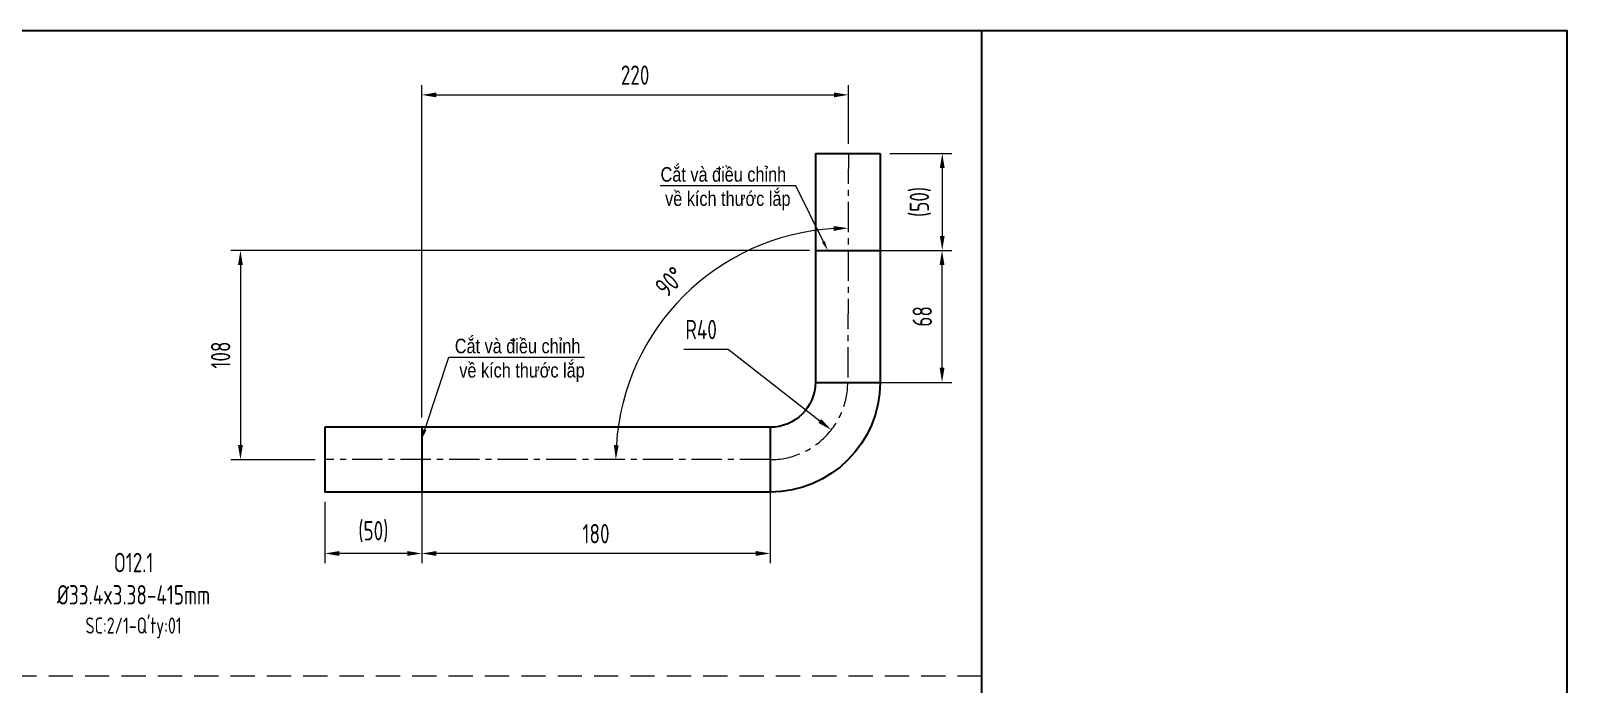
# Model space of a CAD drawing. Header units: millimetres. Extents: x -46397 to 283259, y -8690 to 23983.
# Drawn here: x 183077 to 184662, y -845 to -170 of the extents above; entities that cross this region are included whole.
import ezdxf
from ezdxf import colors
from ezdxf.entities.mleader import LeaderData, LeaderLine
from ezdxf.math import Vec2, Vec3

# ---------------------------------------------------------------- set-up
doc = ezdxf.new("R2010")
doc.units = ezdxf.units.MM
doc.linetypes.add('CENTER', pattern=[2, 1.25, -0.25, 0.25, -0.25])
doc.linetypes.add('HIDDEN', pattern=[0.375, 0.25, -0.125])
doc.layers.get('Defpoints').update_dxf_attribs({"lineweight": 0})
for name, color, linetype, lineweight in [('CHUAN DUONG TAM', 1, 'CENTER', 0), ('Dtext', 255, 'Continuous', 20), ('mDƯỜNG KHUẤT', 251, 'HIDDEN', 5), ('ĐƯỜNG ĐẬM', 255, 'Continuous', 25)]:
    doc.layers.add(name, color=color, linetype=linetype, lineweight=lineweight)
doc.layers.add('DIM', color=8, linetype='Continuous')
doc.styles.add('Chu va so', font='arial.ttf')
doc.styles.add('GHI CHÚ 1', font='isocp_IV25.ttf', dxfattribs={"width": 0.8})
doc.styles.get("Standard").update_dxf_attribs({"font": 'isocp.shx', "width": 0.8})
doc.styles.add('TCVN', font='arial.ttf')
doc.dimstyles.new('1-30SCALE', dxfattribs={"dimtxt": 75, "dimasz": 75, "dimexe": 37.5, "dimexo": 30, "dimgap": 30, "dimtad": 1, "dimtoh": 1, "dimdec": 0, "dimdsep": 46, "dimtxsty": 'GHI CHÚ 1', "dimcen": 0.09, "dimclrd": 256, "dimclre": 256, "dimclrt": 2, "dimadec": 0, "dimazin": 0, "dimtfac": 1, "dimtdec": 0, "dimtofl": 0, "dimtmove": 0, "dimatfit": 3, "dimfxl": 1, "dimlwd": 0, "dimlwe": 0, "dimarcsym": 0})
doc.dimstyles.new('1-30SCALE$2', dxfattribs={"dimtxt": 75, "dimasz": 75, "dimexe": 37.5, "dimexo": 30, "dimgap": 30, "dimtad": 1, "dimtoh": 1, "dimdec": 0, "dimdsep": 46, "dimtxsty": 'GHI CHÚ 1', "dimcen": 0.09, "dimclrd": 256, "dimclre": 256, "dimclrt": 2, "dimadec": 0, "dimazin": 0, "dimtfac": 1, "dimtdec": 0, "dimtofl": 0, "dimtmove": 0, "dimatfit": 3, "dimfxl": 1, "dimlwd": 0, "dimlwe": 0, "dimarcsym": 0})
doc.dimstyles.new('1-30SCALE$4', dxfattribs={"dimtxt": 75, "dimasz": 75, "dimexe": 37.5, "dimexo": 30, "dimgap": 30, "dimtad": 1, "dimtoh": 1, "dimdec": 0, "dimdsep": 46, "dimtxsty": 'GHI CHÚ 1', "dimcen": 0.09, "dimclrd": 256, "dimclre": 256, "dimclrt": 2, "dimadec": 0, "dimazin": 0, "dimtfac": 1, "dimtdec": 0, "dimtofl": 0, "dimtmove": 0, "dimatfit": 3, "dimfxl": 1, "dimlwd": 0, "dimlwe": 0, "dimarcsym": 0})

# ---------------------------------------------------------------- blocks, each defined once
blk = doc.blocks.new('*D903')
at = {"layer": 'Defpoints', "color": 0, "transparency": 16777216}
for p in [(183941.7, -396.9), (184017, -396.9), (183919.8, -533.1)]:
    blk.add_point(p, dxfattribs=at)
at = {"layer": 'DIM', "linetype": 'Continuous', "lineweight": 0, "transparency": 16777216}
for p, q in [((183951.7, -396.9), (184027, -396.9)), ((184017, -518.1), (184017, -411.9)), ((183929.8, -533.1), (184027, -533.1))]:
    blk.add_line(p, q, dxfattribs=at)
at = {"layer": 'DIM', "transparency": 16777216}
for points in [[(184014.5, -411.9), (184019.5, -411.9), (184017, -396.9)], [(184014.5, -518.1), (184019.5, -518.1), (184017, -533.1)]]:
    blk.add_solid(points, dxfattribs=at)
at = {"layer": 'DIM', "color": 2, "transparency": 16777216, "insert": (183996.6, -465), "char_height": 20, "attachment_point": 5, "rotation": 90, "style": 'GHI CHÚ 1'}
blk.add_mtext('68', dxfattribs=at)
blk = doc.blocks.new('*D904')
at = {"layer": 'Defpoints', "color": 0, "transparency": 16777216}
for p in [(183839.8, -612.9), (183480.4, -634.2), (183480.4, -709.7)]:
    blk.add_point(p, dxfattribs=at)
at = {"layer": 'DIM', "linetype": 'Continuous', "lineweight": 0, "transparency": 16777216}
for p, q in [((183839.8, -622.9), (183839.8, -719.7)), ((183480.4, -644.2), (183480.4, -719.7)), ((183824.8, -709.7), (183495.4, -709.7))]:
    blk.add_line(p, q, dxfattribs=at)
at = {"layer": 'DIM', "transparency": 16777216}
for points in [[(183495.4, -707.2), (183495.4, -712.2), (183480.4, -709.7)], [(183824.8, -707.2), (183824.8, -712.2), (183839.8, -709.7)]]:
    blk.add_solid(points, dxfattribs=at)
at = {"layer": 'DIM', "color": 2, "transparency": 16777216, "insert": (183660.1, -689.3), "char_height": 20, "attachment_point": 5, "style": 'GHI CHÚ 1'}
blk.add_mtext('180', dxfattribs=at)
blk = doc.blocks.new('*D906')
at = {"layer": 'Defpoints', "color": 0, "transparency": 16777216}
for p in [(183380.4, -646.3), (183480.4, -646.3), (183380.4, -709.7)]:
    blk.add_point(p, dxfattribs=at)
at = {"layer": 'DIM', "linetype": 'Continuous', "lineweight": 0, "transparency": 16777216}
for p, q in [((183380.4, -656.3), (183380.4, -719.7)), ((183480.4, -656.3), (183480.4, -719.7)), ((183465.4, -709.7), (183395.4, -709.7))]:
    blk.add_line(p, q, dxfattribs=at)
at = {"layer": 'DIM', "transparency": 16777216}
for points in [[(183395.4, -707.2), (183395.4, -712.2), (183380.4, -709.7)], [(183465.4, -707.2), (183465.4, -712.2), (183480.4, -709.7)]]:
    blk.add_solid(points, dxfattribs=at)
at = {"layer": 'DIM', "color": 2, "transparency": 16777216, "insert": (183430.4, -687.2), "char_height": 20, "attachment_point": 5, "style": 'GHI CHÚ 1'}
blk.add_mtext('(50)', dxfattribs=at)
blk = doc.blocks.new('*D907')
at = {"layer": 'Defpoints', "color": 0, "transparency": 16777216}
for p in [(183953.2, -296.9), (183953.6, -396.9), (184017.2, -396.9)]:
    blk.add_point(p, dxfattribs=at)
at = {"layer": 'DIM', "linetype": 'Continuous', "lineweight": 0, "transparency": 16777216}
for p, q in [((183963.2, -296.9), (184027.2, -296.9)), ((184017.2, -311.9), (184017.2, -381.9)), ((183963.6, -396.9), (184027.2, -396.9))]:
    blk.add_line(p, q, dxfattribs=at)
at = {"layer": 'DIM', "transparency": 16777216}
for points in [[(184014.7, -311.9), (184019.7, -311.9), (184017.2, -296.9)], [(184014.7, -381.9), (184019.7, -381.9), (184017.2, -396.9)]]:
    blk.add_solid(points, dxfattribs=at)
at = {"layer": 'DIM', "color": 2, "transparency": 16777216, "insert": (183994.6, -346.9), "char_height": 20, "attachment_point": 5, "rotation": 90, "style": 'GHI CHÚ 1'}
blk.add_mtext('(50)', dxfattribs=at)
blk = doc.blocks.new('*D908')
at = {"layer": 'Defpoints', "color": 0, "transparency": 16777216}
for p in [(183890.4, -396.9), (183293.3, -612.9), (183380.4, -612.9)]:
    blk.add_point(p, dxfattribs=at)
at = {"layer": 'DIM', "linetype": 'Continuous', "lineweight": 0, "transparency": 16777216}
for p, q in [((183880.4, -396.9), (183283.3, -396.9)), ((183293.3, -411.9), (183293.3, -597.9)), ((183370.4, -612.9), (183283.3, -612.9))]:
    blk.add_line(p, q, dxfattribs=at)
at = {"layer": 'DIM', "transparency": 16777216}
for points in [[(183290.8, -411.9), (183295.8, -411.9), (183293.3, -396.9)], [(183290.8, -597.9), (183295.8, -597.9), (183293.3, -612.9)]]:
    blk.add_solid(points, dxfattribs=at)
at = {"layer": 'DIM', "color": 2, "transparency": 16777216, "insert": (183272.9, -504.9), "char_height": 20, "attachment_point": 5, "rotation": 90, "style": 'GHI CHÚ 1'}
blk.add_mtext('108', dxfattribs=at)
blk = doc.blocks.new('*D909')
at = {"layer": 'Defpoints', "color": 0, "transparency": 16777216}
for p in [(183920.4, -236.4), (183920.4, -296.9), (183480.4, -579.5)]:
    blk.add_point(p, dxfattribs=at)
at = {"layer": 'DIM', "linetype": 'Continuous', "lineweight": 0, "transparency": 16777216}
for p, q in [((183480.4, -569.5), (183480.4, -226.4)), ((183495.4, -236.4), (183905.4, -236.4)), ((183920.4, -286.9), (183920.4, -226.4))]:
    blk.add_line(p, q, dxfattribs=at)
at = {"layer": 'DIM', "transparency": 16777216}
for points in [[(183495.4, -233.9), (183495.4, -238.9), (183480.4, -236.4)], [(183905.4, -233.9), (183905.4, -238.9), (183920.4, -236.4)]]:
    blk.add_solid(points, dxfattribs=at)
at = {"layer": 'DIM', "color": 2, "transparency": 16777216, "insert": (183700.4, -216), "char_height": 20, "attachment_point": 5, "style": 'GHI CHÚ 1'}
blk.add_mtext('220', dxfattribs=at)
blk = doc.blocks.new('*D918')
at = {"layer": 'Defpoints', "color": 0, "transparency": 16777216}
for p in [(183839.8, -532.9, 0), (183902.8, -582.2, 0)]:
    blk.add_point(p, dxfattribs=at)
at = {"layer": 'DIM', "linetype": 'Continuous', "lineweight": 0, "transparency": 16777216}
for p, q in [((183750.6, -499), (183796.4, -499)), ((183796.4, -499), (183891, -572.9))]:
    blk.add_line(p, q, dxfattribs=at)
at = {"layer": 'DIM', "transparency": 16777216}
blk.add_solid([(183892.5, -571), (183889.4, -574.9), (183902.8, -582.2)], dxfattribs=at)
at = {"layer": 'DIM', "color": 2, "transparency": 16777216, "insert": (183768.5, -478.6), "char_height": 20, "attachment_point": 5, "style": 'GHI CHÚ 1'}
blk.add_mtext('R40', dxfattribs=at)
blk = doc.blocks.new('*D1583')
at = {"layer": 'Defpoints', "color": 0, "transparency": 16777216}
for p in [(183920.4, -296.9, 0), (183800.4, -405.7), (183919.8, -533.1, 0), (183380.4, -612.9, 0), (183839.8, -612.9, 0)]:
    blk.add_point(p, dxfattribs=at)
at = {"layer": 'DIM', "linetype": 'Continuous', "lineweight": 0, "transparency": 16777216}
blk.add_arc((183919.6, -612.9), 239, 93.442, 176.4039, dxfattribs=at)
at = {"layer": 'DIM', "transparency": 16777216}
for points in [[(183905.1, -371.8), (183905.3, -376.8), (183920.2, -373.9)], [(183683.5, -598), (183678.5, -597.8), (183680.5, -612.9)]]:
    blk.add_solid(points, dxfattribs=at)
at = {"layer": 'DIM', "color": 2, "transparency": 16777216, "insert": (183736.3, -429.2), "char_height": 20, "attachment_point": 5, "rotation": 44.9229, "style": 'GHI CHÚ 1'}
blk.add_mtext('90°', dxfattribs=at)
blk = doc.blocks.new('*U1826')
at = {"lineweight": 25}
for points in [[(0, 0), (2725.3, 0), (2725.3, 1785.2), (0, 1785.2)], [(0, 0), (2060.6, 0), (2060.6, 1785.2), (0, 1785.2)]]:
    blk.add_lwpolyline(points, close=True, dxfattribs=at)
at = {"layer": 'Dtext', "ltscale": 0.1}
for tag, p, height, style in [('REV_3', (2078.2, 670.5), 11.9, 'TCVN'), ('FOR_APPROVAL3', (2196.9, 669.7, -0.1), 14.2, 'TCVN'), ('REV_2', (2078.2, 626.2), 11.9, 'TCVN'), ('FOR_APPROVAL2', (2196.9, 625.4, -0.1), 14.2, 'TCVN'), ('REV_1', (2078.2, 581.9), 11.9, 'TCVN'), ('FOR_APPROVAL1', (2196.9, 581.1, -0.1), 14.2, 'TCVN'), ('REV_0', (2078.2, 537.6), 11.9, 'TCVN'), ('NGUOI_VE', (2323.3, 537, -0.1), 14.2, 'TCVN'), ('NGUOI_KIEM_2', (2449.2, 537, -0.1), 14.2, 'TCVN'), ('NGUOI_DUYET', (2601.2, 537, -0.1), 14.2, 'TCVN'), ('1.1_A4', (2608.9, 27, -0.1), 14.2, 'Chu va so'), ('A4_A4', (2656.3, 27, -0.1), 14.2, 'Chu va so'), ('REV.', (2695.3, 27, -0.1), 14.2, 'Chu va so')]:
    blk.add_attdef(tag, p, '', height=height, dxfattribs=dict(at, style=style))
for tag, p, height, style, width in [('NGAY_REV03', (2108.2, 669.7, -0.1), 12.3, 'TCVN', 0.95), ('NGAY_REV02', (2108.2, 625.4, -0.1), 12.3, 'TCVN', 0.95), ('NGAY_REV01', (2108.2, 581.1, -0.1), 12.3, 'TCVN', 0.95), ('NGAY_REV0', (2108.2, 536.8, -0.1), 12.3, 'TCVN', 0.95), ('DWD.NO', (2107.1, 11.6, -0.1), 19, 'Chu va so', 0.85)]:
    blk.add_attdef(tag, p, '', height=height, dxfattribs=dict(at, style=style, width=width))
at = {"layer": 'Dtext', "lineweight": 25, "ltscale": 0.1, "style": 'Chu va so'}
for tag, p, height in [('PROJECT_CODE', (2244.4, 223.2), 28.5), ('TITLE1', (2121, 170.2, -0.1), 19), ('TITLE2', (2121, 125.5, -0.1), 19), ('TITLE3', (2121, 81.2, -0.1), 19)]:
    blk.add_attdef(tag, p, '', height=height, dxfattribs=at)

msp = doc.modelspace()

# ---------------------------------------------------------------- linework, layer by layer
at = {"color": 2, "linetype": 'Continuous', "lineweight": 25, "elevation": 0}
for points in [[(183886.37, -296.89), (183953.17, -296.89)], [(183886.7, -396.89), (183953.5, -396.89)], [(183380.39, -579.49), (183380.39, -646.29)], [(183480.39, -579.49), (183480.39, -646.29)]]:
    msp.add_lwpolyline(points, dxfattribs=at)
at = {"layer": 'CHUAN DUONG TAM', "ltscale": 25, "elevation": 0}
msp.add_lwpolyline([(183920.41, -296.89), (183919.77, -533.14, -0.4133025), (183839.77, -612.89), (183380.39, -612.89)], format="xyb", dxfattribs=at)
at = {"layer": 'mDƯỜNG KHUẤT', "ltscale": 100}
msp.add_lwpolyline([(183051.3, -170.14), (184058.06, -170.14), (184058.06, -836.41), (183051.3, -836.41)], close=True, dxfattribs=at)
at = {"layer": 'ĐƯỜNG ĐẬM', "ltscale": 100, "elevation": 0}
for points in [[(183953.17, -296.89), (183953.17, -533.24, -0.4133025), (183839.77, -646.29), (183380.39, -646.29)], [(183886.37, -296.89), (183886.37, -533.03, -0.4133025), (183839.77, -579.49), (183380.39, -579.49)]]:
    msp.add_lwpolyline(points, format="xyb", dxfattribs=at)
for points in [[(183886.37, -533.14), (183953.17, -533.14)], [(183839.77, -579.49), (183839.77, -646.29)]]:
    msp.add_lwpolyline(points, dxfattribs=at)

# ---------------------------------------------------------------- texts
at = {"color": 3, "insert": (182917.69, -709.07, 0), "char_height": 20, "attachment_point": 1}
msp.add_mtext_dynamic_manual_height_columns("\\pxqc;O12.1\\P%%C33.4x3.38-415mm\\P{\\H0.83333x;SC:2/1-Q'ty:01}", width=530.7893, gutter_width=96.62, heights=[133.59], dxfattribs=at)

# ---------------------------------------------------------------- dimensions: what is measured, and where the dimension line sits
at = {"layer": 'DIM'}
for base, p1, p2, override, picture, middle in [((183920.39, -236.43, 0), (183480.39, -579.49, 0), (183920.39, -296.89, 0), {"dimtxt": 20, "dimasz": 15, "dimexe": 10, "dimexo": 10, "dimgap": 10, "dimlfac": 0.5, "dimtmove": 1}, '*D909', (183700.39, -216.04, 0)), ((183480.39, -709.74, 0), (183839.77, -612.89, 0), (183480.39, -634.19, 0), {"dimtxt": 20, "dimasz": 15, "dimexe": 10, "dimexo": 10, "dimgap": 10, "dimlfac": 0.5, "dimtmove": 1}, '*D904', (183660.08, -689.35, 0)), ((183380.39, -709.74, 0), (183480.39, -646.29, 0), (183380.39, -646.29, 0), {"dimtxt": 20, "dimasz": 15, "dimexe": 10, "dimexo": 10, "dimgap": 10, "dimlfac": 0.5, "dimpost": '(<>)', "dimtmove": 1}, '*D906', (183430.39, -687.18, 0))]:
    dim = msp.add_linear_dim(base=base, p1=p1, p2=p2, dimstyle='1-30SCALE', override=override, dxfattribs=at)
    dim.commit()
    dim.dimension.update_dxf_attribs({"geometry": picture, "text_midpoint": middle})
dim = msp.add_angular_dim_2l(base=(183800.41, -405.67), line1=((183920.41, -296.89, 0), (183919.77, -533.14, 0)), line2=((183839.77, -612.89, 0), (183380.39, -612.89, 0)), dimstyle='1-30SCALE$2', override={"dimtxt": 20, "dimasz": 15, "dimexe": 10, "dimexo": 10, "dimgap": 10, "dimlfac": 0.5, "dimtmove": 1}, dxfattribs=at)
dim.commit()
dim.dimension.update_dxf_attribs({"geometry": '*D1583', "text_midpoint": (183736.34, -429.18)})
for base, p1, p2, override, picture, middle in [((184017.18, -396.93, 0), (183953.17, -296.89, 0), (183953.65, -396.93, 0), {"dimtxt": 20, "dimasz": 15, "dimexe": 10, "dimexo": 10, "dimgap": 10, "dimlfac": 0.5, "dimpost": '(<>)', "dimtmove": 1}, '*D907', (183994.62, -346.91, 0)), ((183293.34, -612.89, 0), (183890.44, -396.86, 0), (183380.39, -612.89, 0), {"dimtxt": 20, "dimasz": 15, "dimexe": 10, "dimexo": 10, "dimgap": 10, "dimlfac": 0.5, "dimtmove": 1}, '*D908', (183272.94, -504.87, 0)), ((184017.02, -396.89, 0), (183919.77, -533.14, 0), (183941.69, -396.89, 0), {"dimtxt": 20, "dimasz": 15, "dimexe": 10, "dimexo": 10, "dimgap": 10, "dimlfac": 0.5, "dimtmove": 1}, '*D903', (183996.59, -465.01, 0))]:
    dim = msp.add_linear_dim(base=base, p1=p1, p2=p2, angle=90, dimstyle='1-30SCALE', override=override, dxfattribs=at)
    dim.commit()
    dim.dimension.update_dxf_attribs({"geometry": picture, "text_midpoint": middle})
dim = msp.add_radius_dim(center=(183839.77, -532.89, 0), mpoint=(183902.8, -582.16, 0), dimstyle='1-30SCALE$4', override={"dimtxt": 20, "dimasz": 15, "dimexe": 10, "dimexo": 10, "dimgap": 10, "dimlfac": 0.5, "dimtmove": 1}, dxfattribs=at)
dim.commit()
dim.dimension.update_dxf_attribs({"geometry": '*D918', "text_midpoint": (183796.43, -499.01, 0), "dimtype": 164})

# ---------------------------------------------------------------- leaders
at = {"ltscale": 5}
ml = msp.add_multileader_mtext('Standard', dxfattribs=at)
ml.set_content('{\\fArial|b0|i0|c0|p34;\\C1;Cắt và điều chỉnh\\P về kích thước lắp}', color=256)
ml.set_leader_properties(lineweight=9)
ml.build(insert=Vec2(0, 0))
ml.multileader.update_dxf_attribs({"has_dogleg": 0, "text_left_attachment_type": 6, "text_right_attachment_type": 6, "dogleg_length": 0.0333, "arrow_head_size": 10, "scale": 300})
ctx = ml.context
ctx.base_point, ctx.scale, ctx.char_height, ctx.arrow_head_size, ctx.landing_gap_size, ctx.plane_origin = Vec3(183720.69, -330.11, 0), 300, 15, 10, 6, Vec3(183978.67, -485.22, 0)
ctx.left_attachment, ctx.right_attachment = 6, 6
notes = []
notes.append((ctx, [(0, (1, 1, 0), (183876.05, -330.11, 0), (-1, 0), 10, [(0, [(183899.09, -396.89, 0)], 0, [])])]))
ctx.mtext.insert, ctx.mtext.flow_direction = Vec3(183726.69, -310.95, 0), 5
ml = msp.add_multileader_mtext('Standard', dxfattribs=at)
ml.set_content('{\\fArial|b0|i0|c0|p34;\\C1;Cắt và điều chỉnh\\P về kích thước lắp}', color=256)
ml.set_leader_properties(lineweight=9)
ml.build(insert=Vec2(0, 0))
ml.multileader.update_dxf_attribs({"has_dogleg": 0, "text_left_attachment_type": 6, "text_right_attachment_type": 6, "dogleg_length": 0.0333, "arrow_head_size": 10, "scale": 300})
ctx = ml.context
ctx.base_point, ctx.scale, ctx.char_height, ctx.arrow_head_size, ctx.landing_gap_size, ctx.plane_origin = Vec3(183508.42, -507.26, 0), 300, 15, 10, 6, Vec3(183750.42, -607.98, 0)
ctx.left_attachment, ctx.right_attachment = 6, 6
notes.append((ctx, [(1, (1, 1, 0), (183498.42, -507.26, 0), (1, 0), 10, [(0, [(183480.39, -591.59, 0)], 0, [])])]))
ctx.mtext.insert, ctx.mtext.flow_direction = Vec3(183514.42, -488.09, 0), 5
for ctx, leaders in notes:
    for number, flags, end, landing, length, lines in leaders:
        leader = LeaderData()
        leader.index, (leader.has_last_leader_line, leader.has_dogleg_vector, leader.attachment_direction) = number, flags
        leader.last_leader_point, leader.dogleg_vector, leader.dogleg_length = Vec3(end), Vec3(landing), length
        for number, points, colour, breaks in lines:
            line = LeaderLine()
            line.index, line.vertices, line.color, line.breaks = number, Vec3.list(points), colors.encode_raw_color(colour), breaks
            leader.lines.append(line)
        ctx.leaders.append(leader)

# ---------------------------------------------------------------- next in the draw order: block references
at = {"xscale": 0.9084576280678549, "yscale": 0.9084576280678549, "zscale": 0.9084576280678549}
msp.add_blockref('*U1826', (182186.09, -1791.94), dxfattribs=at)

doc.saveas('drawing.dxf')
